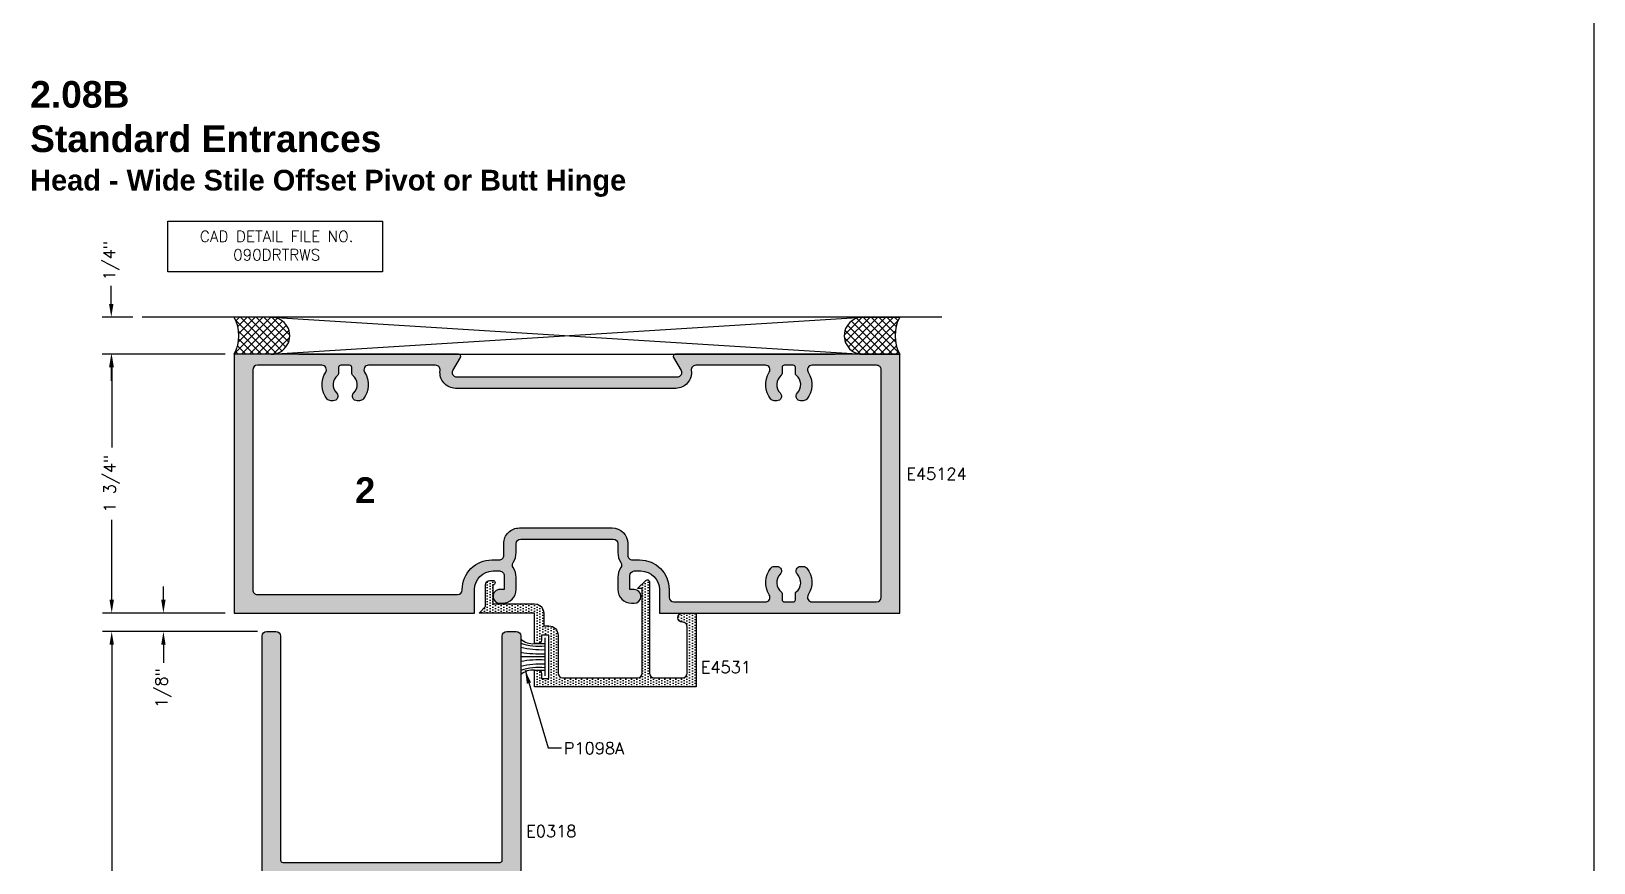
# Model space of a CAD drawing. Extents: x 0 to 130, y 0 to 90.
# Drawn here: x 33.11 to 43.68, y 51.95 to 57.57 of the extents above; entities that cross this region are included whole.
import ezdxf

# ---------------------------------------------------------------- set-up
doc = ezdxf.new("R2010")
doc.units = 0
doc.header["$MEASUREMENT"] = 0
doc.header["$PDMODE"] = 3
doc.layers.get('DEFPOINTS').update_dxf_attribs({"linetype": 'CONTINUOUS'})
for name, color, linetype in [('R-ANNO-DIMS', 3, 'CONTINUOUS'), ('R-ANNO-TEXT', 6, 'CONTINUOUS'), ('R-DET1', 4, 'CONTINUOUS'), ('R-DET2', 2, 'CONTINUOUS'), ('R-DET3', 5, 'CONTINUOUS'), ('R-OTLN', 1, 'CONTINUOUS'), ('R-PAT1', 5, 'CONTINUOUS'), ('TITLE', 7, 'CONTINUOUS')]:
    doc.layers.add(name, color=color, linetype=linetype)
doc.styles.get("Standard").update_dxf_attribs({"font": 'simplex'})
doc.dimstyles.new('1X', dxfattribs={"dimscale": 0, "dimtxt": 0.08, "dimasz": 0.09, "dimexe": 0.062, "dimexo": 0.062, "dimgap": 0.045, "dimtad": 0, "dimdec": 4, "dimzin": 4, "dimtxsty": 'STANDARD', "dimcen": 0, "dimazin": 3, "dimtp": 0.02, "dimtfac": 1, "dimtdec": 4, "dimtofl": 0, "dimtmove": 0, "dimatfit": 3, "dimtolj": 1, "dimtzin": 4})

# ---------------------------------------------------------------- blocks, each defined once
blk = doc.blocks.new('*D83')
at = {"layer": 'DEFPOINTS', "color": 0}
for p in [(33.86135387768186, 55.63423692066537), (33.65231609757219, 55.38423592066537), (34.48442746094835, 55.38423592066537)]:
    blk.add_point(p, dxfattribs=at)
at = {"layer": 'R-ANNO-DIMS', "color": 0}
for p, q in [((33.65231609757219, 55.72423692066538), (33.65231609757219, 55.84552263495108)), ((33.79935387768187, 55.63423692066537), (33.59031609757219, 55.63423692066537)), ((34.42242746094836, 55.38423592066537), (33.59031609757219, 55.38423592066537)), ((33.65231609757219, 55.29423592066536), (33.65231609757219, 55.20423592066537))]:
    blk.add_line(p, q, dxfattribs=at)
for points in [[(33.63731609757219, 55.72423692066538), (33.66731609757219, 55.72423692066538), (33.65231609757219, 55.63423692066537)], [(33.63731609757219, 55.29423592066536), (33.66731609757219, 55.29423592066536), (33.65231609757219, 55.38423592066537)]]:
    blk.add_solid(points, dxfattribs=at)
at = {"layer": 'R-ANNO-DIMS', "color": 0, "insert": (33.65231609757218, 56.01623692066537), "char_height": 0.08, "attachment_point": 5, "rotation": 90}
blk.add_mtext('\\A1;1/4"', dxfattribs=at)
blk = doc.blocks.new('*D80')
at = {"layer": 'DEFPOINTS', "color": 0}
for p in [(33.65541738181257, 55.38423592066537), (34.48442746094835, 55.38423592066537), (34.48442846094836, 53.63423692066537)]:
    blk.add_point(p, dxfattribs=at)
at = {"layer": 'R-ANNO-DIMS', "color": 0}
for p, q in [((34.42242746094836, 55.38423592066537), (33.59341738181257, 55.38423592066537)), ((33.65541738181257, 55.29423592066536), (33.65541738181257, 54.75423642066536)), ((33.65541738181257, 53.72423692066538), (33.65541738181257, 54.26423642066537)), ((34.42242846094836, 53.63423692066537), (33.59341738181257, 53.63423692066537))]:
    blk.add_line(p, q, dxfattribs=at)
for points in [[(33.64041738181257, 55.29423592066536), (33.67041738181257, 55.29423592066536), (33.65541738181257, 55.38423592066537)], [(33.64041738181257, 53.72423692066538), (33.67041738181257, 53.72423692066538), (33.65541738181257, 53.63423692066537)]]:
    blk.add_solid(points, dxfattribs=at)
at = {"layer": 'R-ANNO-DIMS', "color": 0, "insert": (33.65541738181255, 54.50923642066537), "char_height": 0.08, "attachment_point": 5, "rotation": 90}
blk.add_mtext('\\A1;1 3/4"', dxfattribs=at)
blk = doc.blocks.new('*D81')
at = {"layer": 'DEFPOINTS', "color": 0}
for p in [(34.48442846094836, 53.63423692066537), (34.00504675996744, 53.50923692066537), (34.70292846094836, 53.50923692066537)]:
    blk.add_point(p, dxfattribs=at)
at = {"layer": 'R-ANNO-DIMS', "color": 0}
for p, q in [((34.00504675996744, 53.72423692066538), (34.00504675996744, 53.81423692066537)), ((34.42242846094836, 53.63423692066537), (33.94304675996744, 53.63423692066537)), ((34.64092846094836, 53.50923692066537), (33.94304675996744, 53.50923692066537)), ((34.00504675996744, 53.41923692066537), (34.00504675996744, 53.29795120637964))]:
    blk.add_line(p, q, dxfattribs=at)
for points in [[(33.99004675996744, 53.72423692066538), (34.02004675996744, 53.72423692066538), (34.00504675996744, 53.63423692066537)], [(33.99004675996744, 53.41923692066537), (34.02004675996744, 53.41923692066537), (34.00504675996744, 53.50923692066537)]]:
    blk.add_solid(points, dxfattribs=at)
at = {"layer": 'R-ANNO-DIMS', "color": 0, "insert": (34.00504675996743, 53.12723692066537), "char_height": 0.08, "attachment_point": 5, "rotation": 90}
blk.add_mtext('\\A1;1/8"', dxfattribs=at)
blk = doc.blocks.new('*D82')
at = {"layer": 'DEFPOINTS', "color": 0}
for p in [(34.70292846094836, 53.50923692066537), (33.65541738181258, 48.50923692066537), (34.68692846094835, 48.50923692066537)]:
    blk.add_point(p, dxfattribs=at)
at = {"layer": 'R-ANNO-DIMS', "color": 0}
for p, q in [((34.64092846094836, 53.50923692066537), (33.59341738181259, 53.50923692066537)), ((33.65541738181258, 53.41923692066537), (33.65541738181258, 51.36906861531985)), ((33.65541738181258, 48.59923692066537), (33.65541738181258, 51.17240194865318)), ((34.62492846094835, 48.50923692066537), (33.59341738181259, 48.50923692066537))]:
    blk.add_line(p, q, dxfattribs=at)
for points in [[(33.64041738181258, 53.41923692066537), (33.67041738181258, 53.41923692066537), (33.65541738181258, 53.50923692066537)], [(33.64041738181258, 48.59923692066537), (33.67041738181258, 48.59923692066537), (33.65541738181258, 48.50923692066537)]]:
    blk.add_solid(points, dxfattribs=at)
at = {"layer": 'R-ANNO-DIMS', "color": 0, "insert": (33.65541738181257, 51.27073528198652), "char_height": 0.08, "attachment_point": 5, "rotation": 90}
blk.add_mtext('\\A1;5"', dxfattribs=at)

msp = doc.modelspace()

# ---------------------------------------------------------------- hatches: boundary and pattern name
at = {"layer": 'R-PAT1'}
h = msp.add_hatch(dxfattribs=at)
h.set_pattern_fill('ANSI37', color=256, scale=0.3, style=0)
h.set_pattern_definition([(45, (31.97658430438494, 48.58411784967197), (-0.02651650429449553, 0.02651650429449553), []), (135, (31.97658430438494, 48.58411784967197), (-0.02651650429449553, -0.02651650429449553), [])])
h.paths.add_polyline_path([(34.48442846094836, 55.63423692066537, -0.249999623529945), (34.48442846094836, 55.38423692066537), (34.73437946094844, 55.38423692066537), (34.75004112925221, 55.38521577493436, 0.8820054923001975), (34.75004112925225, 55.63325806639638), (34.73438253257228, 55.63423672868888)])
h = msp.add_hatch(dxfattribs=at)
h.set_pattern_fill('ANSI37', color=256, scale=0.3, style=0)
h.set_pattern_definition([(135, (41.49227261751204, 48.58411784967157), (0.02651650429449553, 0.02651650429449553), []), (45.00000000000001, (41.49227261751204, 48.58411784967157), (0.02651650429449553, -0.02651650429449553), [])])
h.paths.add_polyline_path([(38.98442846094862, 55.63423692066497, 0.2499996235299455), (38.98442846094862, 55.38423692066497), (38.73447746094861, 55.38423692066497), (38.71881579264466, 55.38521577493397, -0.8820054922996421), (38.71881579264466, 55.63325806639597), (38.73447438932485, 55.63423672868848)])
h = msp.add_hatch(dxfattribs=at)
h.set_pattern_fill('DOTS', color=256, scale=0.3, style=0)
h.set_pattern_definition([(0, (31.97658430438494, 48.58411784967197), (0.009375, 0.01875), [0, -0.01875])])
edge = h.paths.add_edge_path(flags=16)
edge.add_line((36.41292846094851, 54.20923692066521), (37.03892846094851, 54.20923692066515))
edge.add_arc((37.0389284609485, 54.10323692066515), 0.1060000000000016, -3.922195901395753e-12, 89.99999999999608, ccw=False)
edge.add_line((37.1449284609485, 54.10323692066514), (37.14492846094849, 54.02423692066493))
edge.add_arc((37.1759284609485, 54.02423692066493), 0.03100000000000591, 179.9999999999869, 269.9999999999869)
edge.add_line((37.17592846094849, 53.99323692066493), (37.2259284609485, 53.99323692066492))
edge.add_arc((37.22592846094848, 53.79323692066492), 0.1999999999999957, -3.979039320256561e-12, 89.99999999999591, ccw=False)
edge.add_line((37.42592846094848, 53.79323692066491), (37.42592846094847, 53.74023692066501))
edge.add_arc((37.45692846094847, 53.74023692066501), 0.03099999999999881, 179.9999999999869, 270)
edge.add_line((37.45692846094847, 53.70923692066501), (38.07630497979203, 53.70923692066499))
edge.add_arc((38.07630497979203, 53.74023692066499), 0.03099999999999881, 270, 392.3276221667852)
edge.add_arc((38.23432066345582, 53.84023694516755), 0.1559998962145304, 141.3916035779458, 212.3276221668052, ccw=False)
edge.add_arc((38.13664211487421, 53.9182361451675), 0.03099999999999735, 90, 141.3916035779431, ccw=False)
edge.add_line((38.13664211487421, 53.9492361451675), (38.15394590652669, 53.9492361451675))
edge.add_arc((38.15394590652668, 53.9182361451675), 0.03099999999999881, -44.14064671808973, 89.99999999998693, ccw=False)
edge.add_arc((38.23432066345582, 53.8402369451675), 0.08099989621449627, 135.8593532819177, 231.3177629528192)
edge.add_arc((38.17432066345582, 53.76529710213862), 0.01499999999999781, -2.722799763432704e-11, 51.31776295280912, ccw=False)
edge.add_line((38.18932066345582, 53.76529710213861), (38.18932066345581, 53.72423692066499))
edge.add_arc((38.20432066345581, 53.72423692066499), 0.01500000000000057, 180, 269.9999999999729)
edge.add_line((38.2043206634558, 53.70923692066499), (38.26432066345581, 53.70923692066498))
edge.add_arc((38.26432066345581, 53.72423692066499), 0.01500000000000057, 270, 360)
edge.add_line((38.27932066345581, 53.72423692066499), (38.27932066345581, 53.76529710213862))
edge.add_arc((38.29432066345582, 53.76529710213861), 0.01500000000000767, 128.682237047174, 179.9999999999729, ccw=False)
edge.add_arc((38.23432066345583, 53.8402369451675), 0.08099989621449026, 308.6822370471768, 404.1406467180715)
edge.add_arc((38.31469542038498, 53.91823614516748), 0.03100000000000658, 90, 224.1406467180806, ccw=False)
edge.add_line((38.31469542038498, 53.94923614516748), (38.33199921203745, 53.94923614516748))
edge.add_arc((38.33199921203738, 53.91823614516751), 0.03099999999997038, 38.60839642192968, 89.99999999986869, ccw=False)
edge.add_arc((38.23432066345583, 53.84023694516749), 0.1559998962144919, -32.32762216679032, 38.6083964220619, ccw=False)
edge.add_arc((38.3923363471196, 53.74023692066499), 0.0309999999999993, 147.6723778332077, 269.9999999999869)
edge.add_line((38.3923363471196, 53.70923692066498), (38.82832041639418, 53.70923692066497))
edge.add_arc((38.82832041639418, 53.74023692066497), 0.03099999999999881, 270, 360)
edge.add_line((38.85932041639418, 53.74023692066497), (38.85932041639431, 55.27823692066497))
edge.add_arc((38.82832041639431, 55.27823692066497), 0.03099999999999881, 359.9999999999868, 449.9999999999869)
edge.add_line((38.82832041639432, 55.30923692066497), (38.39233605227961, 55.30923692066499))
edge.add_arc((38.39233605227961, 55.27823692066498), 0.03100000000000591, 90, 212.3276495418119)
edge.add_arc((38.2343204163943, 55.17823682066498), 0.1559998962145287, -38.60839642205781, 32.32764954184529, ccw=False)
edge.add_arc((38.33199896497591, 55.10023762066503), 0.03100000000000178, 270, 321.39160357793287, ccw=False)
edge.add_line((38.33199896497591, 55.06923762066503), (38.31469517332343, 55.06923762066504))
edge.add_arc((38.31469517332344, 55.10023762066504), 0.03100000000000591, 135.8593532819197, 269.99999999998687, ccw=False)
edge.add_arc((38.23432041639431, 55.17823682066505), 0.08099989621449596, 315.8593532819036, 411.3177629528161)
edge.add_arc((38.29432041639431, 55.25317666369392), 0.01499999999999337, 180, 231.3177629528302, ccw=False)
edge.add_line((38.27932041639431, 55.25317666369392), (38.27932041639431, 55.29423692066499))
edge.add_arc((38.26432041639431, 55.29423692066499), 0.01500000000000057, 0, 90)
edge.add_line((38.26432041639431, 55.30923692066499), (38.20432041639432, 55.30923692066499))
edge.add_arc((38.20432041639432, 55.29423692066499), 0.01500000000000057, 90, 180)
edge.add_line((38.18932041639432, 55.29423692066499), (38.18932041639431, 55.25317666369391))
edge.add_arc((38.17432041639432, 55.25317666369391), 0.01499999999999346, -51.31776295283032, 0, ccw=False)
edge.add_arc((38.2343204163943, 55.17823682066503), 0.08099989621448582, 128.6822370471729, 224.1406467180821)
edge.add_arc((38.15394565946517, 55.10023762066505), 0.03099999999999654, -90, 44.14064671808029, ccw=False)
edge.add_line((38.15394565946517, 55.06923762066505), (38.13664186781267, 55.06923762066505))
edge.add_arc((38.13664186781275, 55.10023762066501), 0.03099999999996328, 218.6083964219195, 269.9999999998555, ccw=False)
edge.add_arc((38.2343204163943, 55.17823682066503), 0.155999896214493, 147.6723504581673, 218.6083964220582, ccw=False)
edge.add_arc((38.07630478050902, 55.27823692066499), 0.03100000000000369, 327.6723504581699, 450)
edge.add_line((38.07630478050902, 55.30923692066499), (37.60597761275667, 55.309236920665))
edge.add_arc((37.60597761275667, 55.27823692066501), 0.0309999999999917, 89.99999999998687, 187.9718254690802)
edge.add_arc((37.4703015279075, 55.259236920665), 0.1060000000000009, -90.00000000000392, 7.9718254690678805, ccw=False)
edge.add_line((37.47030152790749, 55.153236920665), (35.98155539398959, 55.15323692066524))
edge.add_arc((35.98155539398959, 55.25923692066524), 0.1059999999999945, 172.0281745308891, 269.99999999999613, ccw=False)
edge.add_arc((35.84587930914044, 55.27823692066534), 0.03100000000000293, 352.0281745308826, 449.9999999999869)
edge.add_line((35.84587930914044, 55.30923692066534), (35.39233611556443, 55.30923692066535))
edge.add_arc((35.39233611556443, 55.27823692066535), 0.03099999999999881, 90, 212.3276132823129)
edge.add_arc((35.2343204163943, 55.17823692066531), 0.1559998962145028, -38.60839642211448, 32.32761328230521, ccw=False)
edge.add_arc((35.33199896497583, 55.10023772066531), 0.03100000000001392, 269.9999999999081, 321.39160357779946, ccw=False)
edge.add_line((35.33199896497578, 55.0692377206653), (35.31469517332345, 55.0692377206653))
edge.add_arc((35.31469517332345, 55.10023772066531), 0.03100000000000591, 135.8593532819102, 270, ccw=False)
edge.add_arc((35.23432041639431, 55.1782369206653), 0.08099989621449132, 315.8593532819214, 411.3177629528161)
edge.add_arc((35.29432041639431, 55.25317676369417), 0.01499999999999781, 180, 231.3177629528091, ccw=False)
edge.add_line((35.27932041639431, 55.25317676369417), (35.27932041639432, 55.29423692066536))
edge.add_arc((35.26432041639432, 55.29423692066536), 0.01500000000000057, 0, 90)
edge.add_line((35.26432041639432, 55.30923692066536), (35.20432041639432, 55.30923692066536))
edge.add_arc((35.20432041639432, 55.29423692066536), 0.01500000000000057, 90, 180)
edge.add_line((35.18932041639432, 55.29423692066536), (35.18932041639432, 55.25317676369419))
edge.add_arc((35.17432041639432, 55.25317676369419), 0.01500000000000057, 308.6822370471528, 359.9999999999729, ccw=False)
edge.add_arc((35.23432041639431, 55.1782369206653), 0.08099989621450024, 128.6822370471776, 224.1406467180717)
edge.add_arc((35.15394565946515, 55.10023772066531), 0.03100000000000164, -90, 44.140646718071196, ccw=False)
edge.add_line((35.15394565946515, 55.06923772066531), (35.13664186781268, 55.06923772066531))
edge.add_arc((35.13664186781268, 55.10023772066532), 0.03100000000000591, 218.608396422059, 269.99999999998687, ccw=False)
edge.add_arc((35.23432041639431, 55.17823692066524), 0.1559998962145286, 147.67238671767, 218.6083964220411, ccw=False)
edge.add_arc((35.07630471722419, 55.27823692066536), 0.03100000000000225, 327.6723867176831, 450)
edge.add_line((35.07630471722419, 55.30923692066536), (34.64032041639422, 55.30923692066537))
edge.add_arc((34.64032041639422, 55.27823692066536), 0.03100000000000591, 90, 179.9999999999869)
edge.add_line((34.60932041639421, 55.27823692066537), (34.60932041639408, 53.79023692066536))
edge.add_arc((34.64032041639409, 53.79023692066536), 0.03100000000000591, 179.9999999999869, 269.9999999999869)
edge.add_line((34.64032041639408, 53.75923692066536), (35.99492846094846, 53.75923692066523))
edge.add_arc((35.99492846094846, 53.79023692066524), 0.03100000000000591, 270, 360)
edge.add_line((36.02592846094847, 53.79023692066524), (36.02592846094847, 53.79323692066502))
edge.add_arc((36.22592846094848, 53.79323692066501), 0.2000000000000099, 89.99999999999591, 179.9999999999959, ccw=False)
edge.add_line((36.2259284609485, 53.99323692066501), (36.27592846094849, 53.99323692066501))
edge.add_arc((36.2759284609485, 54.024236920665), 0.03099999999999881, 269.9999999999869, 360)
edge.add_line((36.3069284609485, 54.024236920665), (36.3069284609485, 54.10323692066521))
edge.add_arc((36.4129284609485, 54.1032369206652), 0.1060000000000016, 89.99999999999608, 179.9999999999962, ccw=False)
edge = h.paths.add_edge_path()
edge.add_arc((36.29742846094847, 53.793236920665), 0.09299999999998931, 269.9999999999956, 359.9999999999956)
edge.add_line((36.39042846094847, 53.793236920665), (36.39042846094848, 53.87323692066499))
edge.add_arc((36.26542846094848, 53.87323692066495), 0.1249999999999929, 1.954132796291296e-11, 33.01590297807088)
edge.add_arc((36.39623748204409, 53.95823692066497), 0.0309999999999867, 146.9840970218853, 213.0159029779908, ccw=False)
edge.add_arc((36.2654284609485, 54.043236920665), 0.124999999999992, 326.9840970219481, 359.9999999999968)
edge.add_line((36.39042846094849, 54.043236920665), (36.3904284609485, 54.1032369206652))
edge.add_arc((36.4214284609485, 54.1032369206652), 0.03100000000000591, 90, 180, ccw=False)
edge.add_line((36.4214284609485, 54.1342369206652), (37.0474284609485, 54.13423692066515))
edge.add_arc((37.0474284609485, 54.10323692066514), 0.03100000000000591, 0, 89.99999999998693, ccw=False)
edge.add_line((37.0784284609485, 54.10323692066514), (37.07842846094849, 54.04323692066494))
edge.add_arc((37.20342846094847, 54.04323692066483), 0.1249999999999787, 179.9999999999511, 213.015902977994)
edge.add_arc((37.07261943985282, 53.95823692066489), 0.03100000000000158, -33.01590297795832, 33.015902978129475, ccw=False)
edge.add_arc((37.20342846094849, 53.87323692066493), 0.125000000000006, 146.9840970219562, 179.9999999999968)
edge.add_line((37.07842846094848, 53.87323692066494), (37.07842846094847, 53.79323692066494))
edge.add_arc((37.17142846094847, 53.79323692066493), 0.09299999999999642, 179.9999999999956, 269.9999999999956)
edge.add_line((37.17142846094846, 53.70023692066493), (37.18842846094847, 53.70023692066492))
edge.add_arc((37.18842846094847, 53.74623692066493), 0.04600000000000648, 270, 360)
edge.add_line((37.23442846094847, 53.74623692066493), (37.23442846094847, 53.74723692066492))
edge.add_arc((37.18842846094847, 53.74723692066493), 0.04599999999999937, 359.9999999999912, 450)
edge.add_line((37.18842846094847, 53.79323692066492), (37.15842846094847, 53.79323692066493))
edge.add_line((37.15842846094847, 53.79323692066493), (37.15842846094848, 53.88723692066493))
edge.add_arc((37.18942846094848, 53.88723692066492), 0.03099999999999881, 89.99999999998693, 179.9999999999869, ccw=False)
edge.add_line((37.18942846094848, 53.91823692066492), (37.23442846094849, 53.91823692066492))
edge.add_arc((37.23442846094848, 53.79323692066492), 0.125, -6.480149750132114e-12, 89.99999999999352, ccw=False)
edge.add_line((37.35942846094848, 53.79323692066491), (37.35942846094846, 53.63423692066502))
edge.add_line((37.35942846094846, 53.63423692066502), (38.98442846094846, 53.63423692066497))
edge.add_line((38.98442846094846, 53.63423692066497), (38.98442846094862, 55.38423692066497))
edge.add_line((38.98442846094862, 55.38423692066497), (37.46840922306214, 55.384236920665))
edge.add_arc((37.46840922306214, 55.369236920665), 0.01500000000000057, 90, 209.9999999999769)
edge.add_line((37.45541884200537, 55.36173692066501), (37.50564831542482, 55.274736920665))
edge.add_arc((37.47880152790751, 55.259236920665), 0.03099999999999515, -90, 29.99999999999619, ccw=False)
edge.add_line((37.47880152790751, 55.228236920665), (35.9900553939896, 55.22823692066524))
edge.add_arc((35.9900553939896, 55.25923692066524), 0.03100000000000591, 150.0000000000037, 270, ccw=False)
edge.add_line((35.96320860647229, 55.27473692066524), (36.0134380798918, 55.36173692066534))
edge.add_arc((36.00044769883503, 55.36923692066533), 0.01499999999999684, 330.0000000000231, 450)
edge.add_line((36.00044769883503, 55.38423692066533), (34.48442846094861, 55.38423692066537))
edge.add_line((34.48442846094861, 55.38423692066537), (34.48442846094836, 53.63423692066537))
edge.add_line((34.48442846094836, 53.63423692066537), (36.10942846094846, 53.63423692066522))
edge.add_line((36.10942846094846, 53.63423692066522), (36.10942846094847, 53.79323692066502))
edge.add_arc((36.23442846094847, 53.793236920665), 0.125, 89.99999999999352, 179.9999999999935, ccw=False)
edge.add_line((36.23442846094849, 53.91823692066501), (36.27942846094848, 53.918236920665))
edge.add_arc((36.27942846094848, 53.887236920665), 0.03099999999999881, 0, 90, ccw=False)
edge.add_line((36.31042846094849, 53.887236920665), (36.31042846094847, 53.79323692066501))
edge.add_line((36.31042846094847, 53.79323692066501), (36.28042846094847, 53.793236920665))
edge.add_arc((36.28042846094846, 53.74723692066501), 0.04599999999999227, 89.99999999999116, 179.9999999999911)
edge.add_line((36.23442846094846, 53.74723692066502), (36.23442846094846, 53.74623692066501))
edge.add_arc((36.28042846094846, 53.74623692066501), 0.04599999999999227, 180, 270.0000000000089)
edge.add_line((36.28042846094846, 53.70023692066501), (36.29742846094847, 53.70023692066501))
h = msp.add_hatch(dxfattribs=at)
h.set_pattern_fill('DOTS', color=256, scale=0.3, angle=270, style=0)
h.set_pattern_definition([(270, (31.97658430438494, 48.58411784967197), (0.01875, -0.009375000000000003), [0, -0.01875])])
edge = h.paths.add_edge_path()
edge.add_arc((36.51492846094835, 53.63423592066537), 0.06199999999999761, 0, 90, ccw=False)
edge.add_line((36.57692846094835, 53.63423592066537), (36.57692846094835, 53.54723592066537))
edge.add_line((36.57692846094835, 53.54723592066537), (36.61192846094836, 53.54723492066537))
edge.add_arc((36.61192846094835, 53.48523492066537), 0.06199999999999761, -6.59383658785373e-12, 89.9999999999934, ccw=False)
edge.add_line((36.67392846094835, 53.48523492066536), (36.67392746094836, 53.22723592066536))
edge.add_arc((36.70492746094835, 53.22723592066536), 0.03099999999999881, 180, 270)
edge.add_line((36.70492746094835, 53.19623592066537), (37.21242646094836, 53.19623592066537))
edge.add_arc((37.21242646094835, 53.22723592066536), 0.03099999999999881, 270.0000000000131, 360)
edge.add_line((37.24342646094836, 53.22723592066536), (37.24342646094836, 53.79923592066537))
edge.add_line((37.24342646094836, 53.79923592066537), (37.21242646094836, 53.79923592066537))
edge.add_line((37.21242646094836, 53.79923592066537), (37.26807692524773, 53.85488645636599))
edge.add_arc((37.27857746094836, 53.84438592066536), 0.01485000000000758, 2.7398527890909463e-11, 134.9999999999806, ccw=False)
edge.add_line((37.29342746094836, 53.84438592066537), (37.29342646094835, 53.22723592066536))
edge.add_arc((37.32442646094836, 53.22723592066536), 0.03100000000000591, 180, 270)
edge.add_line((37.32442646094836, 53.19623592066537), (37.51567746094835, 53.19623592066537))
edge.add_arc((37.51567746094835, 53.22723592066536), 0.03099999999999881, 270, 360)
edge.add_line((37.54667746094836, 53.22723592066536), (37.54667746094836, 53.54123592066537))
edge.add_arc((37.51565460093912, 53.54122645173951), 0.03102286145430962, 0.01748805465736158, 91.80496762676044)
edge.add_arc((37.51467846094836, 53.60323492066536), 0.03100099999999651, 90, 269.9981517490381, ccw=False)
edge.add_line((37.51467846094836, 53.63423592066537), (37.60867846094835, 53.63423592066537))
edge.add_line((37.60867846094835, 53.63423592066537), (37.60867846094835, 53.13423592066537))
edge.add_line((37.60867846094835, 53.13423592066537), (36.51492846094835, 53.13423592066537))
edge.add_line((36.51492846094835, 53.13423592066537), (36.51492846094835, 53.24723592066537))
edge.add_line((36.51492846094835, 53.24723592066537), (36.53892846094836, 53.24723592066537))
edge.add_arc((36.53892846094836, 53.22423592066536), 0.02300000000000324, 0, 90, ccw=False)
edge.add_line((36.56192846094835, 53.22423592066536), (36.56192746094835, 53.19023492066537))
edge.add_line((36.56192746094835, 53.19023492066537), (36.61192846094836, 53.19023492066537))
edge.add_line((36.61192846094836, 53.19023492066537), (36.61192846094836, 53.48523492066536))
edge.add_line((36.61192846094836, 53.48523492066536), (36.56192746094835, 53.48523492066536))
edge.add_line((36.56192746094835, 53.48523492066536), (36.56192846094836, 53.45023592066536))
edge.add_arc((36.53892846094836, 53.45023592066536), 0.02300000000000324, -90, 0, ccw=False)
edge.add_line((36.53892846094836, 53.42723592066537), (36.51492846094835, 53.42723592066537))
edge.add_line((36.51492846094835, 53.42723592066537), (36.51492846094835, 53.63423592066537))
edge.add_line((36.51492846094835, 53.63423592066537), (36.14042746094836, 53.63423592066537))
edge.add_line((36.14042746094836, 53.63423592066537), (36.18342746094835, 53.67723592066537))
edge.add_line((36.18342746094835, 53.67723592066537), (36.18342846094836, 53.82323592066537))
edge.add_arc((36.21442846094835, 53.82323592066537), 0.03099999999999881, 90, 180, ccw=False)
edge.add_line((36.21442846094835, 53.85423592066537), (36.23342846094836, 53.85423592066537))
edge.add_arc((36.23342846094836, 53.83923592066537), 0.01500000000000057, -90, 90, ccw=False)
edge.add_line((36.23342846094836, 53.82423592066537), (36.23342846094836, 53.69623592066537))
edge.add_line((36.23342846094836, 53.69623592066537), (36.51492846094835, 53.69623592066537))
h = msp.add_hatch(dxfattribs=at)
h.set_pattern_fill('DOTS', color=256, scale=0.3, style=0)
h.set_pattern_definition([(0, (24.83267785481108, 46.16856046857194), (0.009375, 0.01875), [0, -0.01875])])
edge = h.paths.add_edge_path()
edge.add_line((34.81642846094836, 48.50923692066537), (34.68692846094835, 48.50923692066537))
edge.add_arc((34.68695104159351, 48.52425950131052), 0.01502259761578646, 180.0861220001038, 269.9138779998963, ccw=False)
edge.add_line((34.67192846094835, 48.52423692066537), (34.67192846094835, 53.47823692066537))
edge.add_arc((34.70299799219836, 53.47816738941537), 0.03106960905273398, 90.12822338664768, 179.8717766133523, ccw=False)
edge.add_line((34.70292846094836, 53.50923692066537), (34.76592846094835, 53.50923692066537))
edge.add_arc((34.76585892969835, 53.47816738941537), 0.03106960905272689, 0.12822338664767585, 89.87177661333908, ccw=False)
edge.add_line((34.79692846094835, 53.47823692066537), (34.79692846094835, 51.96223692066537))
edge.add_arc((34.81192846094835, 51.96223692066537), 0.01500000000000057, 180, 270)
edge.add_line((34.81192846094835, 51.94723692066537), (36.28192846094835, 51.94723692066537))
edge.add_arc((36.28192846094835, 51.96223692066537), 0.01500000000000057, 270, 360)
edge.add_line((36.29692846094835, 51.96223692066537), (36.29692846094835, 53.47823692066537))
edge.add_arc((36.32799799219836, 53.47816738941537), 0.03106960905273398, 90.12822338664768, 179.8717766133523, ccw=False)
edge.add_line((36.32792846094836, 53.50923692066537), (36.39092846094835, 53.50923692066537))
edge.add_arc((36.39085892969835, 53.47816738941537), 0.03106960905272689, 0.12822338664767585, 89.87177661333908, ccw=False)
edge.add_line((36.42192846094835, 53.47823692066537), (36.42192846094835, 48.52423692066537))
edge.add_arc((36.40690588030319, 48.52425950131052), 0.01502259761578646, 270.0861220001037, 359.9138779998962, ccw=False)
edge.add_line((36.40692846094835, 48.50923692066537), (36.28292884200527, 48.50923692066537))
edge.add_arc((36.28292884200527, 48.52423692066537), 0.01500000000000767, 150.0002338362399, 270, ccw=False)
edge.add_line((36.26993843033951, 48.53173686764881), (36.32016752420662, 48.61873703023294))
edge.add_arc((36.29332067343074, 48.63423692066537), 0.03100000000000107, 330.0002338362288, 450)
edge.add_line((36.29332067343074, 48.66523692066537), (35.54692846094835, 48.66523692066537))
edge.add_line((35.54692846094835, 48.66523692066537), (34.80053614846567, 48.66523692066537))
edge.add_arc((34.80053614491396, 48.63423692271595), 0.03099999794942241, 89.99999343554482, 210.000006564448)
edge.add_line((34.77368936094835, 48.61873692066537), (34.82391885922979, 48.53173692364201))
edge.add_arc((34.81092847989159, 48.52423692066537), 0.01500000000000362, -90, 30.000013128860417, ccw=False)
edge.add_line((34.81092847989159, 48.50923692066537), (34.81642846094836, 48.50923692066537))
edge = h.paths.add_edge_path(flags=16)
edge.add_line((36.01592846094835, 51.82223692066537), (35.95392846094835, 51.76023692066536))
edge.add_line((35.95392846094835, 51.76023692066536), (35.13992846094835, 51.76023692066536))
edge.add_line((35.13992846094835, 51.76023692066536), (35.07792846094836, 51.82223692066537))
edge.add_line((35.07792846094836, 51.82223692066537), (34.84292846094836, 51.82223692066537))
edge.add_arc((34.84292846094836, 51.80723692066537), 0.01500000000000057, 90, 180)
edge.add_line((34.82792846094836, 51.80723692066537), (34.82792846094836, 51.52523692066536))
edge.add_arc((34.81289949753372, 51.52525851619382), 0.01502897893023076, 268.20394792403636, 359.91767018447575, ccw=False)
edge.add_arc((34.81195742436298, 51.49521532513691), 0.01502897893022604, 88.2039479240084, 179.9176701844757)
edge.add_line((34.79692846094835, 51.49523692066537), (34.79692846094835, 48.99223692066537))
edge.add_arc((34.81195104159352, 48.99225950131054), 0.01502259761579357, 180.0861220001308, 269.9138779998692)
edge.add_line((34.81192846094835, 48.97723692066537), (34.81292846094836, 48.97723692066537))
edge.add_arc((34.8129058803032, 48.96221434002021), 0.01502259761578646, 0.08612200010378501, 89.91387799989627, ccw=False)
edge.add_line((34.82792846094836, 48.96223692066537), (34.82792846094836, 48.80523692066537))
edge.add_arc((34.84292846094836, 48.80523692066537), 0.01500000000000057, 180, 270)
edge.add_line((34.84292846094836, 48.79023692066536), (36.25092846094836, 48.79023692066536))
edge.add_arc((36.25092846094835, 48.80523692066537), 0.01500000000000057, 270.0000000000271, 360)
edge.add_line((36.26592846094835, 48.80523692066537), (36.26592846094835, 48.96223692066537))
edge.add_arc((36.28095104159352, 48.9622143400202), 0.01502259761579357, 90.08612200013079, 179.9138779998692, ccw=False)
edge.add_line((36.28092846094835, 48.97723692066537), (36.28192846094835, 48.97723692066537))
edge.add_arc((36.28190588030319, 48.99225950131054), 0.01502259761579357, 270.0861220001308, 359.9138779998692)
edge.add_line((36.29692846094835, 48.99223692066537), (36.29692846094835, 51.49523692066537))
edge.add_arc((36.28189949753371, 51.49521532513692), 0.01502897893023075, 0.08232981549715376, 91.79605207593829)
edge.add_arc((36.28095742436299, 51.52525851619382), 0.01502897893022582, 180.0823298154972, 271.79605207596455, ccw=False)
edge.add_line((36.26592846094835, 51.52523692066536), (36.26592846094835, 51.80723692066537))
edge.add_arc((36.25092846094835, 51.80723692066537), 0.01500000000000057, 359.9999999999729, 449.9999999999728)
edge.add_line((36.25092846094836, 51.82223692066537), (36.01592846094835, 51.82223692066537))

# ---------------------------------------------------------------- linework, layer by layer
at = {"layer": 'R-ANNO-TEXT'}
msp.add_lwpolyline([(34.03428127740882, 56.2840368312252), (35.48576122040404, 56.2840368312252), (35.48576122040404, 55.94197399172126), (34.03428127740882, 55.94197399172126)], close=True, dxfattribs=at)
at = {"layer": 'R-DET1'}
msp.add_lwpolyline([(36.51492846094835, 53.69623592066537, -0.414213562373095), (36.57692846094835, 53.63423592066537), (36.57692846094835, 53.54723592066537), (36.61192846094836, 53.54723492066537, -0.414213562373095), (36.67392846094835, 53.48523492066536), (36.67392746094836, 53.22723592066536, 0.414213562373095), (36.70492746094835, 53.19623592066537), (37.21242646094836, 53.19623592066537, 0.414213562373095), (37.24342646094836, 53.22723592066536), (37.24342646094836, 53.79923592066537), (37.21242646094836, 53.79923592066537), (37.26807692524773, 53.85488645636599, -0.6681786379192909), (37.29342746094836, 53.84438592066537), (37.29342646094835, 53.22723592066536, 0.414213562373095), (37.32442646094836, 53.19623592066537), (37.51567746094835, 53.19623592066537, 0.414213562373095), (37.54667746094836, 53.22723592066536), (37.54667746094836, 53.54123592066537, 0.423380872169868), (37.5146774609161, 53.5722339206815, -0.9999838710978167), (37.51467846094836, 53.63423592066537), (37.60867846094835, 53.63423592066537), (37.60867846094835, 53.13423592066537), (36.51492846094835, 53.13423592066537), (36.51492846094835, 53.24723592066537), (36.53892846094836, 53.24723592066537, -0.414213562373095), (36.56192846094835, 53.22423592066536), (36.56192746094835, 53.19023492066537), (36.61192846094836, 53.19023492066537), (36.61192846094836, 53.48523492066536), (36.56192746094835, 53.48523492066536), (36.56192846094836, 53.45023592066536, -0.414213562373095), (36.53892846094836, 53.42723592066537), (36.51492846094835, 53.42723592066537), (36.51492846094835, 53.63423592066537), (36.14042746094836, 53.63423592066537), (36.18342746094835, 53.67723592066537), (36.18342846094836, 53.82323592066537, -0.414213562373095), (36.21442846094835, 53.85423592066537), (36.23342846094836, 53.85423592066537, -0.9999999999999999), (36.23342846094836, 53.82423592066537), (36.23342846094836, 53.69623592066537)], format="xyb", close=True, dxfattribs=at)
at = {"layer": 'R-DET2'}
for p, q in [((36.51492838021594, 53.42723679282317), (36.58555946094836, 53.42723592066537)), ((36.58555946094836, 53.46617792066537), (36.58555946094836, 53.20962192066537)), ((36.58555946094836, 53.33773492066537), (36.42192846094836, 53.33773492066537)), ((36.51492846094835, 53.24823492066537), (36.58555946094836, 53.24823492066537))]:
    msp.add_line(p, q, dxfattribs=at)
for centre, radius, start, end in [((36.50391446094835, 53.54622092066536), 0.1194927993479104, 226.676510723671, 275.2885869772483), ((36.53970346094836, 53.74544392066537), 0.3362580740874483, 249.4972821235346, 277.8379239426077), ((36.55653346094836, 53.93152692066536), 0.5452887871770339, 255.7087604330227, 273.0513240285558), ((36.54770946094835, 54.09522392066537), 0.737005517760892, 260.173517881917, 272.9438036735727), ((36.55653346094836, 52.74394292066537), 0.5452900805672146, 86.94868156458094, 104.2913154516676), ((36.54770946094835, 52.58024692066537), 0.7370055114380082, 87.05627396515624, 99.82655871884862), ((36.53970346094836, 52.93002692066537), 0.3362583953227051, 82.16207605739231, 110.5027178764654), ((36.50391446094835, 53.12924992066537), 0.1194936752342984, 84.7114130227517, 133.3238381003201)]:
    msp.add_arc(centre, radius, start, end, dxfattribs=at)
at = {"layer": 'R-DET3'}
for p, q in [((39.2693920498013, 55.63423692066537), (33.86135387768186, 55.63423692066537)), ((34.73437946094836, 55.38423692066537), (38.73437946094836, 55.63423692066537)), ((34.73437946094836, 55.63423692066537), (38.73437946094836, 55.38423692066537)), ((34.92142746094836, 55.38423692066537), (38.54742846094835, 55.38423692066537))]:
    msp.add_line(p, q, dxfattribs=at)
at = {"layer": 'R-OTLN'}
for points in [[(36.29742846094847, 53.70023692066501, 0.4142135623730881), (36.39042846094847, 53.793236920665), (36.39042846094848, 53.87323692066499, 0.1450639488188901), (36.37024338169816, 53.94134589502397, -0.2963644576983778), (36.3702433816982, 53.97512794630602, 0.1450639488188857), (36.39042846094849, 54.043236920665), (36.3904284609485, 54.1032369206652, -0.4142135623730993), (36.4214284609485, 54.1342369206652), (37.0474284609485, 54.13423692066515, -0.4142135623730824), (37.0784284609485, 54.10323692066514), (37.07842846094849, 54.04323692066494, 0.1450639488188585), (37.09861354019872, 53.97512794630596, -0.296364457698342), (37.09861354019877, 53.94134589502391, 0.1450639488188452), (37.07842846094848, 53.87323692066494), (37.07842846094847, 53.79323692066494, 0.4142135623730909), (37.17142846094846, 53.70023692066493), (37.18842846094847, 53.70023692066492, 0.414213562373095), (37.23442846094847, 53.74623692066493), (37.23442846094847, 53.74723692066492, 0.4142135623731008), (37.18842846094847, 53.79323692066492), (37.15842846094847, 53.79323692066493), (37.15842846094848, 53.88723692066493, -0.4142135623731076), (37.18942846094848, 53.91823692066492), (37.23442846094849, 53.91823692066492, -0.4142135623730877), (37.35942846094848, 53.79323692066491), (37.35942846094846, 53.63423692066502), (38.98442846094846, 53.63423692066497), (38.98442846094862, 55.38423692066497), (37.46840922306214, 55.384236920665, 0.577350269189471), (37.45541884200537, 55.36173692066501), (37.50564831542482, 55.274736920665, -0.57735026918961), (37.47880152790751, 55.228236920665), (35.9900553939896, 55.22823692066524, -0.5773502691896472), (35.96320860647229, 55.27473692066524), (36.0134380798918, 55.36173692066534, 0.5773502691895156), (36.00044769883503, 55.38423692066533), (34.48442846094861, 55.38423692066537), (34.48442846094836, 53.63423692066537), (36.10942846094846, 53.63423692066522), (36.10942846094847, 53.79323692066502, -0.414213562373102), (36.23442846094849, 53.91823692066501), (36.27942846094848, 53.918236920665, -0.4142135623730909), (36.31042846094849, 53.887236920665), (36.31042846094847, 53.79323692066501), (36.28042846094847, 53.793236920665, 0.4142135623730892), (36.23442846094846, 53.74723692066502), (36.23442846094846, 53.74623692066501, 0.414213562373095), (36.28042846094846, 53.70023692066501)], [(36.41292846094851, 54.20923692066521), (37.03892846094851, 54.20923692066515, -0.4142135623730828), (37.1449284609485, 54.10323692066514), (37.14492846094849, 54.02423692066493, 0.4142135623731036), (37.17592846094849, 53.99323692066493), (37.2259284609485, 53.99323692066492, -0.4142135623730859), (37.42592846094848, 53.79323692066491), (37.42592846094847, 53.74023692066501, 0.414213562373112), (37.45692846094847, 53.70923692066501), (38.07630497979203, 53.70923692066499, 0.5909721686703271), (38.10250010766504, 53.75681447403444, -0.3197947741337319), (38.11241781471293, 53.93757996282835, -0.2280737748821561), (38.13664211487421, 53.9492361451675), (38.15394590652669, 53.9492361451675, -0.6627684587132939), (38.17619251164881, 53.89664706087612, 0.4424000818804544), (38.18369567359113, 53.77700646527086, -0.227734849676213), (38.18932066345582, 53.76529710213861), (38.18932066345581, 53.72423692066499, 0.4142135623730777), (38.2043206634558, 53.70923692066499), (38.26432066345581, 53.70923692066498, 0.414213562373043), (38.27932066345581, 53.72423692066499), (38.27932066345581, 53.76529710213862, -0.2277348496761905), (38.28494565332051, 53.77700646527086, 0.4424000818804366), (38.29244881526284, 53.89664706087611, -0.662768458713291), (38.31469542038498, 53.94923614516748), (38.33199921203745, 53.94923614516748, -0.2280737748821675), (38.35622351219868, 53.93757996282829, -0.3197947741336889), (38.3661412192466, 53.75681447403444, 0.5909721686703405), (38.3923363471196, 53.70923692066498), (38.82832041639418, 53.70923692066497, 0.4142135623730781), (38.85932041639418, 53.74023692066497), (38.85932041639431, 55.27823692066497, 0.4142135623731203), (38.82832041639432, 55.30923692066497), (38.39233605227961, 55.30923692066499, 0.5909723298328046), (38.3661409323271, 55.26165935477991, -0.3197949057954984), (38.35622326513719, 55.08089380300417, -0.2280737748821255), (38.33199896497591, 55.06923762066503), (38.31469517332343, 55.06923762066504, -0.6627684587133024), (38.29244856820131, 55.12182670495641, 0.4424000818804961), (38.284945406259, 55.24146730056168, -0.227734849676208), (38.27932041639431, 55.25317666369392), (38.27932041639431, 55.29423692066499, 0.4142135623730779), (38.26432041639431, 55.30923692066499), (38.20432041639432, 55.30923692066499, 0.4142135623730777), (38.18932041639432, 55.29423692066499), (38.18932041639431, 55.25317666369391, -0.2277348496762266), (38.18369542652962, 55.24146730056167, 0.4424000818804646), (38.17619226458729, 55.12182670495642, -0.6627684587133279), (38.15394565946517, 55.06923762066505), (38.13664186781267, 55.06923762066505, -0.2280737748821582), (38.11241756765145, 55.08089380300424, -0.3197949057954397), (38.10249990046152, 55.26165935477991, 0.5909723298328557), (38.07630478050902, 55.30923692066499), (37.60597761275667, 55.309236920665, 0.4555777974233098), (37.5752771847981, 55.27393765059201, -0.4555777974233262), (37.47030152790749, 55.153236920665), (35.98155539398959, 55.15323692066524, -0.4555777974235188), (35.87657973709901, 55.27393765059232, 0.4555777974235117), (35.84587930914044, 55.30923692066534), (35.39233611556443, 55.30923692066535, 0.5909721163655803), (35.36614098512086, 55.26165937135781, -0.3197947314035347), (35.35622326513707, 55.08089390300439, -0.228073774881944), (35.33199896497578, 55.0692377206653), (35.31469517332345, 55.0692377206653, -0.6627684587132588), (35.29244856820132, 55.12182680495668, 0.4424000818804217), (35.284945406259, 55.24146740056193, -0.2277348496761966), (35.27932041639431, 55.25317676369417), (35.27932041639432, 55.29423692066536, 0.4142135623731125), (35.26432041639432, 55.30923692066536), (35.20432041639432, 55.30923692066536, 0.4142135623730777), (35.18932041639432, 55.29423692066536), (35.18932041639432, 55.25317676369419, -0.2277348496762149), (35.18369542652962, 55.24146740056194, 0.442400081880425), (35.17619226458729, 55.12182680495668, -0.6627684587132534), (35.15394565946515, 55.06923772066531), (35.13664186781268, 55.06923772066531, -0.2280737748821419), (35.1124175676514, 55.08089390300447, -0.3197947314033007), (35.10249984766777, 55.26165937135781, 0.5909721163656052), (35.07630471722419, 55.30923692066536), (34.64032041639422, 55.30923692066537, 0.4142135623730783), (34.60932041639421, 55.27823692066537), (34.60932041639408, 53.79023692066536, 0.4142135623731117), (34.64032041639408, 53.75923692066536), (35.99492846094846, 53.75923692066523, 0.414213562373095), (36.02592846094847, 53.79023692066524), (36.02592846094847, 53.79323692066502, -0.4142135623731041), (36.2259284609485, 53.99323692066501), (36.27592846094849, 53.99323692066501, 0.4142135623731203), (36.3069284609485, 54.024236920665), (36.3069284609485, 54.10323692066521, -0.4142135623730999)]]:
    msp.add_lwpolyline(points, format="xyb", close=True, dxfattribs=at)
msp.add_lwpolyline([(34.67192846094835, 48.52423692066537), (34.67192846094835, 53.47823692066537, -0.4129032258064375), (34.70292846094836, 53.50923692066537), (34.76592846094835, 53.50923692066537, -0.4129032258064374), (34.79692846094835, 53.47823692066537), (34.79692846094835, 51.96223692066537, 0.4142135623730952), (34.81192846094835, 51.94723692066537), (36.28192846094835, 51.94723692066537, 0.414213562373095), (36.29692846094835, 51.96223692066537), (36.29692846094835, 53.47823692066537, -0.4129032258064375), (36.32792846094836, 53.50923692066537), (36.39092846094835, 53.50923692066537, -0.412903225806446), (36.42192846094835, 53.47823692066537), (36.42192846094835, 48.52423692066537, -0.4133333333333521)], format="xyb", dxfattribs=at)
at = {"layer": 'R-PAT1'}
for p, q in [((34.73420946128446, 55.63423672882181), (34.48442846094836, 55.63423692066537)), ((38.73464746061251, 55.63423672882141), (38.98442846094862, 55.63423692066497)), ((34.73442846094836, 55.38423672882152), (34.48442746094835, 55.38423592066537)), ((34.73448146094836, 55.38423692066537), (34.48442846094836, 55.38423692066537)), ((38.73437546094862, 55.38423692066497), (38.98442846094862, 55.38423692066497)), ((38.73442846094862, 55.38423672882112), (38.98442946094862, 55.38423592066496))]:
    msp.add_line(p, q, dxfattribs=at)
for centre, radius, start, end in [((34.25005306094836, 55.50923692066537), 0.2656253529412432, 331.9275536667769, 28.07244633322287), ((34.73442846094836, 55.50923692066537), 0.125, 270, 90.10038210299906), ((38.73442846094862, 55.50923692066497), 0.125, 89.89961789700092, 270), ((39.21880386094862, 55.50923692066497), 0.2656253529412432, 151.9275536667771, 208.0724463332229), ((34.73442846094836, 55.50923692066537), 0.1250001918438528, 269.8996178970029, 270), ((38.73442846094862, 55.50923692066497), 0.1250001918438528, 270, 270.100382102997)]:
    msp.add_arc(centre, radius, start, end, dxfattribs=at)
at = {"layer": 'TITLE'}
msp.add_line((43.67851008944942, 89.87895019504157), (43.67851008944942, 14.87895019504157), dxfattribs=at)

# ---------------------------------------------------------------- texts
at = {"layer": 'R-ANNO-TEXT'}
for s, insert, char_height, width, attachment_point in [('CAD DETAIL FILE NO.\\P090DRTRWS', (34.7709635392356, 56.21845408004138), 0.075, 1.875, 2), ('{\\fArial|b1|i0|c0|p34;2}', (35.30207505423652, 54.55195621896061, 6.210692218000771), 0.175, 7.44, 1)]:
    msp.add_mtext(s, dxfattribs=dict(at, insert=insert, char_height=char_height, width=width, attachment_point=attachment_point))
at = {"layer": 'R-ANNO-TEXT', "char_height": 0.08, "attachment_point": 4}
for s, insert in [('E45124', (39.02943184111624, 54.575106978382)), ('\\A1;E4531', (37.6393485974771, 53.2676161602795)), ('\\A1;P1098A', (36.71305478145106, 52.71949049237041)), ('E0318', (36.45879714238751, 52.15878121253586))]:
    msp.add_mtext(s, dxfattribs=dict(at, insert=insert))
at = {"layer": 'TITLE', "insert": (33.10398733310593, 57.23108282983634, 6.210692218000771), "char_height": 0.18, "width": 7.44, "attachment_point": 1}
msp.add_mtext('{\\fArial|b1|i0|c0|p34;2.08B\\PStandard Entrances\\P\\H0.7778x;Head - Wide Stile Offset Pivot or Butt Hinge}', dxfattribs=at)

# ---------------------------------------------------------------- dimensions: what is measured, and where the dimension line sits
at = {"layer": 'R-ANNO-DIMS'}
for base, p1, p2, picture, middle in [((33.65231609757219, 55.38423592066537), (33.86135387768186, 55.63423692066537), (34.48442746094835, 55.38423592066537), '*D83', (33.65231609757218, 56.01623692066537)), ((34.00504675996744, 53.50923692066537), (34.48442846094836, 53.63423692066537), (34.70292846094836, 53.50923692066537), '*D81', (34.00504675996743, 53.12723692066537)), ((33.65541738181258, 48.50923692066537), (34.70292846094836, 53.50923692066537), (34.68692846094835, 48.50923692066537), '*D82', (33.65541738181257, 51.27073528198652))]:
    dim = msp.add_linear_dim(base=base, p1=p1, p2=p2, angle=90, dimstyle='1X', override={"dimscale": 1, "dimpost": '"'}, dxfattribs=at)
    dim.commit()
    dim.dimension.update_dxf_attribs({"geometry": picture, "text_midpoint": middle, "dimtype": 160})
dim = msp.add_linear_dim(base=(33.65541738181257, 55.38423592066537), p1=(34.48442846094836, 53.63423692066537), p2=(34.48442746094835, 55.38423592066537), angle=90, dimstyle='1X', override={"dimscale": 1, "dimpost": '"'}, dxfattribs=at)
dim.commit()
dim.dimension.update_dxf_attribs({"geometry": '*D80', "text_midpoint": (33.65541738181255, 54.50923642066537)})

# ---------------------------------------------------------------- leaders
at = {"layer": 'R-ANNO-TEXT'}
msp.add_leader([(36.45162713500575, 53.24659036818819), (36.60654596160038, 52.72173961187439), (36.69654596160039, 52.72173961187439)], dimstyle='1X', override={"dimscale": 1}, dxfattribs=at)

doc.saveas('drawing.dxf')
